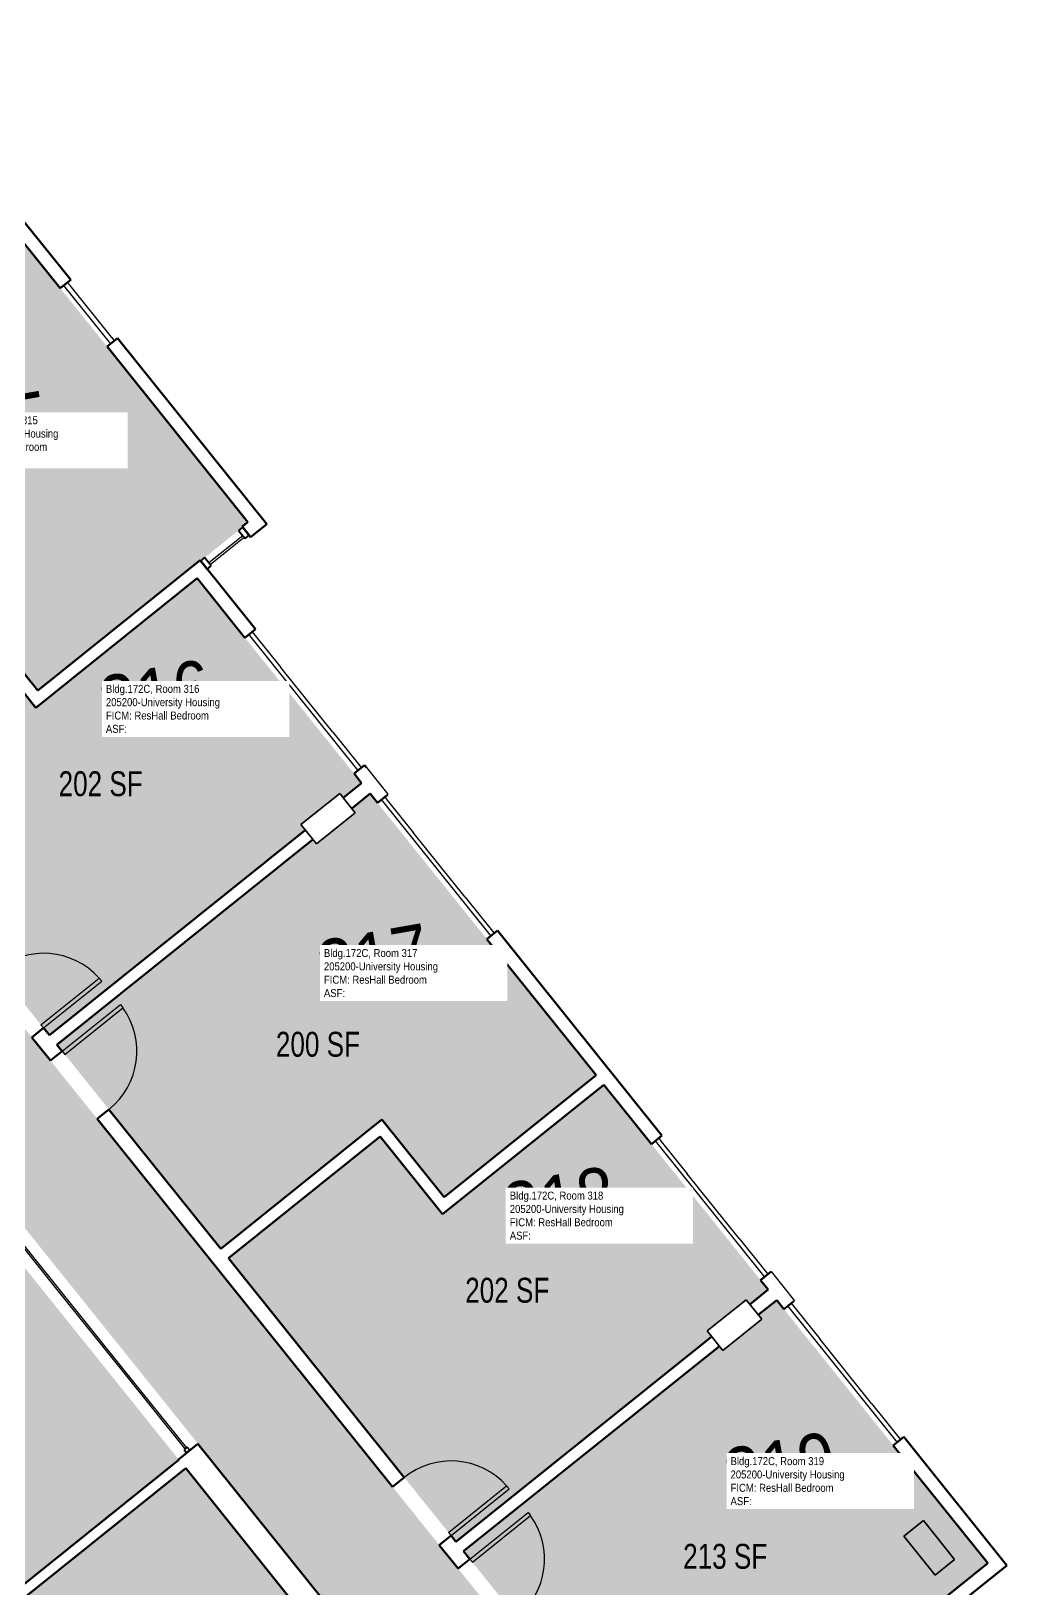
# Model space of a CAD drawing. Header units: inches. Extents: x 69235346 to 69237503, y 27657583 to 27660092.
# Drawn here: x 69237033 to 69237503, y 27658128 to 27658879 of the extents above; entities that cross this region are included whole.
import ezdxf
from ezdxf.enums import TextEntityAlignment as Align

# ---------------------------------------------------------------- set-up
doc = ezdxf.new("R2010")
doc.units = ezdxf.units.IN
doc.header["$LTSCALE"] = 100
doc.header["$MEASUREMENT"] = 0
for name, color, linetype in [('A-COLS', 5, 'CONTINUOUS'), ('A-DOOR', 2, 'CONTINUOUS'), ('A-GLAZ', 1, 'CONTINUOUS'), ('A-IDEN-RNUM', 7, 'CONTINUOUS'), ('A-IDEN-SNUM', 4, 'CONTINUOUS'), ('A-IDEN-VNUM', 4, 'CONTINUOUS'), ('A-WALL', 5, 'CONTINUOUS'), ('AREA-TEXT', 3, 'CONTINUOUS'), ('Rooms-Category-Color', 7, 'CONTINUOUS'), ('Rooms-College-Color', 7, 'CONTINUOUS'), ('Rooms-Department-Color', 7, 'CONTINUOUS'), ('Rooms-Division-Color', 7, 'CONTINUOUS'), ('Rooms-Information', 7, 'CONTINUOUS')]:
    doc.layers.add(name, color=color, linetype=linetype)
doc.styles.add('CP_AREA', font='arial.ttf', dxfattribs={"height": 15})
doc.styles.add('CP_ROOMSNUMBER', font='arial.ttf', dxfattribs={"height": 1})
doc.styles.add('CP_ROOMVNUMBER', font='arial.ttf', dxfattribs={"width": 0.85, "height": 0.075})

# ---------------------------------------------------------------- blocks, each defined once
blk = doc.blocks.new('08_Single-Flush - 08_Single-Flush_3_-0_ x 7_-0_-5597139-LEVEL 3')
at = {"layer": 'A-DOOR', "color": 7}
for p, q in [((16, -3.62), (16, -39.57)), ((18, -3.62), (16, -3.62)), ((18, -3.62), (18, -39.57)), ((18, -39.57), (16, -39.57))]:
    blk.add_line(p, q, dxfattribs=at)
at = {"layer": 'A-DOOR', "lineweight": 25}
blk.add_arc((18, -3.62), 36, 180, 266.81526, dxfattribs=at)
blk = doc.blocks.new('08_Single-Flush - 08_Single-Flush_3_-0_ x 7_-0_-5597140-LEVEL 3')
at = {"layer": 'A-DOOR', "color": 7}
for p, q in [((16, 3.62), (16, 39.57)), ((18, 39.57), (16, 39.57)), ((18, 3.62), (18, 39.57)), ((18, 3.62), (16, 3.62))]:
    blk.add_line(p, q, dxfattribs=at)
at = {"layer": 'A-DOOR', "lineweight": 25}
blk.add_arc((18, 3.62), 36, 93.18474, 180, dxfattribs=at)

msp = doc.modelspace()

# ---------------------------------------------------------------- hatches: boundary and pattern name
at = {"layer": 'Rooms-Category-Color', "true_color": 0xadadad}
msp.add_hatch(color=253, dxfattribs=at).paths.add_polyline_path([(69236995.11, 27657829.31), (69236861.69, 27657995.6), (69236917.84, 27658040.65), (69236878.93, 27658089.15), (69236822.77, 27658044.09), (69236742.83, 27658143.73), (69236742.36, 27658143.35), (69236734.85, 27658152.71), (69236740, 27658156.84), (69236982.58, 27658351.47), (69236987.36, 27658355.31), (69236994.87, 27658345.95), (69236994.77, 27658345.87), (69237110.06, 27658202.18), (69237113.38, 27658198.03), (69237113.38, 27658198.03), (69237115.26, 27658195.69), (69237237.99, 27658042.73), (69237247.04, 27658031.45), (69237293.95, 27658069.09), (69237273.26, 27658094.85), (69237273.28, 27658094.86), (69237233.96, 27658143.87), (69237120.61, 27658285.14), (69237038.01, 27658388.08), (69236924.66, 27658529.35), (69236841.74, 27658632.7), (69236743.79, 27658754.76), (69236644.11, 27658879), (69236597.3, 27658841.45), (69236605.29, 27658831.49), (69236602.95, 27658829.61), (69236626.88, 27658799.78), (69236629.24, 27658801.67), (69236642.07, 27658785.68), (69236666.06, 27658755.76), (69236666.06, 27658755.76), (69236715.91, 27658693.62), (69236713.57, 27658691.74), (69236737.5, 27658661.91), (69236739.85, 27658663.79), (69236741.56, 27658661.65), (69236741.56, 27658661.65), (69236802.62, 27658585.55), (69236870.14, 27658501.39), (69236870.49, 27658500.95), (69236870.49, 27658500.95), (69236889.91, 27658476.76), (69236929.91, 27658426.9), (69236930.26, 27658426.46), (69236931.92, 27658424.43), (69236949.81, 27658402.13), (69236893.27, 27658356.77), (69236893.27, 27658356.77), (69236754.49, 27658245.42), (69236697.65, 27658199.82), (69236679.74, 27658222.14), (69236677.48, 27658224.96), (69236674.17, 27658229.08), (69236637.77, 27658274.45), (69236618.04, 27658299.04), (69236618.05, 27658299.04), (69236527.25, 27658412.21), (69236491.08, 27658457.29), (69236345.16, 27658639.16), (69236298.32, 27658601.57), (69236398.1, 27658477.21), (69236496.03, 27658355.16), (69236578.96, 27658251.8), (69236691.88, 27658111.07), (69236885.1, 27657870.25), (69236885.14, 27657870.2), (69236887.8, 27657866.89), (69236926.07, 27657819.2), (69236926.07, 27657819.2), (69236932.3, 27657811.43), (69236948.17, 27657791.65)])
at = {"layer": 'Rooms-Category-Color', "true_color": 0x728ef3}
for points in [[(69237036.2, 27658561.08), (69237114.48, 27658623.88), (69237114.71, 27658623.59), (69237134.99, 27658639.86), (69237134.76, 27658640.15), (69237137.49, 27658642.34), (69237028.6, 27658778.06), (69237003.05, 27658757.56), (69236991.65, 27658748.41), (69236993.37, 27658746.27), (69236974.65, 27658731.25), (69236972.54, 27658733.88), (69236849.23, 27658634.94), (69236928.47, 27658536.18), (69237006.16, 27658598.52)], [(69237113.09, 27658615.23), (69237035.3, 27658552.82), (69237005.26, 27658590.26), (69236932.15, 27658531.6), (69237041.82, 27658394.91), (69237165.13, 27658493.84), (69237163.02, 27658496.48), (69237181.74, 27658511.5), (69237183.46, 27658509.35), (69237192.33, 27658516.47), (69237114.6, 27658613.34)], [(69237232.15, 27658316.86), (69237305.36, 27658375.6), (69237196.4, 27658511.4), (69237187.53, 27658504.28), (69237189.25, 27658502.14), (69237173.06, 27658489.15), (69237170.53, 27658487.12), (69237168.81, 27658489.26), (69237045.5, 27658390.33), (69237124.42, 27658291.97), (69237202.11, 27658354.3)], [(69237309.03, 27658371.02), (69237231.25, 27658308.6), (69237201.21, 27658346.04), (69237128.1, 27658287.38), (69237237.77, 27658150.69), (69237361.08, 27658249.63), (69237358.9, 27658252.34), (69237377.62, 27658267.36), (69237379.41, 27658265.13), (69237388.28, 27658272.25)], [(69236985.41, 27658338.36), (69236752.19, 27658151.24), (69236828.85, 27658055.69), (69236879.74, 27658096.53), (69236921.94, 27658043.94), (69237034.77, 27658134.47), (69237034.57, 27658134.72), (69237104.09, 27658190.44)], [(69237340.8, 27658032.05), (69237347.99, 27658023.08), (69237494.13, 27658140.33), (69237392.35, 27658267.18), (69237383.47, 27658260.06), (69237385.13, 27658258), (69237368.94, 27658245.02), (69237366.41, 27658242.98), (69237364.75, 27658245.04), (69237241.45, 27658146.11), (69237278.93, 27658099.4), (69237283.69, 27658103.22), (69237307.5, 27658073.55), (69237307.5, 27658073.55), (69237325.78, 27658050.76), (69237329.67, 27658053.89), (69237344.69, 27658035.17)], [(69237242.64, 27658017.76), (69237240.81, 27658020.04), (69237239.24, 27658021.99), (69237228.63, 27658035.22), (69237107.55, 27658186.13), (69237038.06, 27658130.38), (69236923.18, 27658038.2), (69236874.33, 27657999.01), (69237006.03, 27657834.87), (69237007.6, 27657832.92), (69237009.43, 27657830.64), (69237095, 27657723.99), (69237328.21, 27657911.11)]]:
    msp.add_hatch(color=171, dxfattribs=at).paths.add_polyline_path(points)
at = {"layer": 'Rooms-College-Color', "true_color": 0xadadad}
for points in [[(69236995.11, 27657829.31), (69236861.69, 27657995.6), (69236917.84, 27658040.65), (69236878.93, 27658089.15), (69236822.77, 27658044.09), (69236742.83, 27658143.73), (69236742.36, 27658143.35), (69236734.85, 27658152.71), (69236740, 27658156.84), (69236982.58, 27658351.47), (69236987.36, 27658355.31), (69236994.87, 27658345.95), (69236994.77, 27658345.87), (69237110.06, 27658202.18), (69237113.38, 27658198.03), (69237113.38, 27658198.03), (69237115.26, 27658195.69), (69237237.99, 27658042.73), (69237247.04, 27658031.45), (69237293.95, 27658069.09), (69237273.26, 27658094.85), (69237273.28, 27658094.86), (69237233.96, 27658143.87), (69237120.61, 27658285.14), (69237038.01, 27658388.08), (69236924.66, 27658529.35), (69236841.74, 27658632.7), (69236743.79, 27658754.76), (69236644.11, 27658879), (69236597.3, 27658841.45), (69236605.29, 27658831.49), (69236602.95, 27658829.61), (69236626.88, 27658799.78), (69236629.24, 27658801.67), (69236642.07, 27658785.68), (69236666.06, 27658755.76), (69236666.06, 27658755.76), (69236715.91, 27658693.62), (69236713.57, 27658691.74), (69236737.5, 27658661.91), (69236739.85, 27658663.79), (69236741.56, 27658661.65), (69236741.56, 27658661.65), (69236802.62, 27658585.55), (69236870.14, 27658501.39), (69236870.49, 27658500.95), (69236870.49, 27658500.95), (69236889.91, 27658476.76), (69236929.91, 27658426.9), (69236930.26, 27658426.46), (69236931.92, 27658424.43), (69236949.81, 27658402.13), (69236893.27, 27658356.77), (69236893.27, 27658356.77), (69236754.49, 27658245.42), (69236697.65, 27658199.82), (69236679.74, 27658222.14), (69236677.48, 27658224.96), (69236674.17, 27658229.08), (69236637.77, 27658274.45), (69236618.04, 27658299.04), (69236618.05, 27658299.04), (69236527.25, 27658412.21), (69236491.08, 27658457.29), (69236345.16, 27658639.16), (69236298.32, 27658601.57), (69236398.1, 27658477.21), (69236496.03, 27658355.16), (69236578.96, 27658251.8), (69236691.88, 27658111.07), (69236885.1, 27657870.25), (69236885.14, 27657870.2), (69236887.8, 27657866.89), (69236926.07, 27657819.2), (69236926.07, 27657819.2), (69236932.3, 27657811.43), (69236948.17, 27657791.65)], [(69237036.2, 27658561.08), (69237114.48, 27658623.88), (69237114.71, 27658623.59), (69237134.99, 27658639.86), (69237134.76, 27658640.15), (69237137.49, 27658642.34), (69237028.6, 27658778.06), (69237003.05, 27658757.56), (69236991.65, 27658748.41), (69236993.37, 27658746.27), (69236974.65, 27658731.25), (69236972.54, 27658733.88), (69236849.23, 27658634.94), (69236928.47, 27658536.18), (69237006.16, 27658598.52)], [(69237113.09, 27658615.23), (69237035.3, 27658552.82), (69237005.26, 27658590.26), (69236932.15, 27658531.6), (69237041.82, 27658394.91), (69237165.13, 27658493.84), (69237163.02, 27658496.48), (69237181.74, 27658511.5), (69237183.46, 27658509.35), (69237192.33, 27658516.47), (69237114.6, 27658613.34)], [(69237232.15, 27658316.86), (69237305.36, 27658375.6), (69237196.4, 27658511.4), (69237187.53, 27658504.28), (69237189.25, 27658502.14), (69237173.06, 27658489.15), (69237170.53, 27658487.12), (69237168.81, 27658489.26), (69237045.5, 27658390.33), (69237124.42, 27658291.97), (69237202.11, 27658354.3)], [(69237309.03, 27658371.02), (69237231.25, 27658308.6), (69237201.21, 27658346.04), (69237128.1, 27658287.38), (69237237.77, 27658150.69), (69237361.08, 27658249.63), (69237358.9, 27658252.34), (69237377.62, 27658267.36), (69237379.41, 27658265.13), (69237388.28, 27658272.25)], [(69236985.41, 27658338.36), (69236752.19, 27658151.24), (69236828.85, 27658055.69), (69236879.74, 27658096.53), (69236921.94, 27658043.94), (69237034.77, 27658134.47), (69237034.57, 27658134.72), (69237104.09, 27658190.44)], [(69237340.8, 27658032.05), (69237347.99, 27658023.08), (69237494.13, 27658140.33), (69237392.35, 27658267.18), (69237383.47, 27658260.06), (69237385.13, 27658258), (69237368.94, 27658245.02), (69237366.41, 27658242.98), (69237364.75, 27658245.04), (69237241.45, 27658146.11), (69237278.93, 27658099.4), (69237283.69, 27658103.22), (69237307.5, 27658073.55), (69237307.5, 27658073.55), (69237325.78, 27658050.76), (69237329.67, 27658053.89), (69237344.69, 27658035.17)], [(69237242.64, 27658017.76), (69237240.81, 27658020.04), (69237239.24, 27658021.99), (69237228.63, 27658035.22), (69237107.55, 27658186.13), (69237038.06, 27658130.38), (69236923.18, 27658038.2), (69236874.33, 27657999.01), (69237006.03, 27657834.87), (69237007.6, 27657832.92), (69237009.43, 27657830.64), (69237095, 27657723.99), (69237328.21, 27657911.11)]]:
    msp.add_hatch(color=253, dxfattribs=at).paths.add_polyline_path(points)
at = {"layer": 'Rooms-Department-Color', "true_color": 0xacacac}
msp.add_hatch(color=253, dxfattribs=at).paths.add_polyline_path([(69236995.11, 27657829.31), (69236861.69, 27657995.6), (69236917.84, 27658040.65), (69236878.93, 27658089.15), (69236822.77, 27658044.09), (69236742.83, 27658143.73), (69236742.36, 27658143.35), (69236734.85, 27658152.71), (69236740, 27658156.84), (69236982.58, 27658351.47), (69236987.36, 27658355.31), (69236994.87, 27658345.95), (69236994.77, 27658345.87), (69237110.06, 27658202.18), (69237113.38, 27658198.03), (69237113.38, 27658198.03), (69237115.26, 27658195.69), (69237237.99, 27658042.73), (69237247.04, 27658031.45), (69237293.95, 27658069.09), (69237273.26, 27658094.85), (69237273.28, 27658094.86), (69237233.96, 27658143.87), (69237120.61, 27658285.14), (69237038.01, 27658388.08), (69236924.66, 27658529.35), (69236841.74, 27658632.7), (69236743.79, 27658754.76), (69236644.11, 27658879), (69236597.3, 27658841.45), (69236605.29, 27658831.49), (69236602.95, 27658829.61), (69236626.88, 27658799.78), (69236629.24, 27658801.67), (69236642.07, 27658785.68), (69236666.06, 27658755.76), (69236666.06, 27658755.76), (69236715.91, 27658693.62), (69236713.57, 27658691.74), (69236737.5, 27658661.91), (69236739.85, 27658663.79), (69236741.56, 27658661.65), (69236741.56, 27658661.65), (69236802.62, 27658585.55), (69236870.14, 27658501.39), (69236870.49, 27658500.95), (69236870.49, 27658500.95), (69236889.91, 27658476.76), (69236929.91, 27658426.9), (69236930.26, 27658426.46), (69236931.92, 27658424.43), (69236949.81, 27658402.13), (69236893.27, 27658356.77), (69236893.27, 27658356.77), (69236754.49, 27658245.42), (69236697.65, 27658199.82), (69236679.74, 27658222.14), (69236677.48, 27658224.96), (69236674.17, 27658229.08), (69236637.77, 27658274.45), (69236618.04, 27658299.04), (69236618.05, 27658299.04), (69236527.25, 27658412.21), (69236491.08, 27658457.29), (69236345.16, 27658639.16), (69236298.32, 27658601.57), (69236398.1, 27658477.21), (69236496.03, 27658355.16), (69236578.96, 27658251.8), (69236691.88, 27658111.07), (69236885.1, 27657870.25), (69236885.14, 27657870.2), (69236887.8, 27657866.89), (69236926.07, 27657819.2), (69236926.07, 27657819.2), (69236932.3, 27657811.43), (69236948.17, 27657791.65)])
at = {"layer": 'Rooms-Department-Color', "true_color": 0x604aed}
for points in [[(69237036.2, 27658561.08), (69237114.48, 27658623.88), (69237114.71, 27658623.59), (69237134.99, 27658639.86), (69237134.76, 27658640.15), (69237137.49, 27658642.34), (69237028.6, 27658778.06), (69237003.05, 27658757.56), (69236991.65, 27658748.41), (69236993.37, 27658746.27), (69236974.65, 27658731.25), (69236972.54, 27658733.88), (69236849.23, 27658634.94), (69236928.47, 27658536.18), (69237006.16, 27658598.52)], [(69237113.09, 27658615.23), (69237035.3, 27658552.82), (69237005.26, 27658590.26), (69236932.15, 27658531.6), (69237041.82, 27658394.91), (69237165.13, 27658493.84), (69237163.02, 27658496.48), (69237181.74, 27658511.5), (69237183.46, 27658509.35), (69237192.33, 27658516.47), (69237114.6, 27658613.34)], [(69237232.15, 27658316.86), (69237305.36, 27658375.6), (69237196.4, 27658511.4), (69237187.53, 27658504.28), (69237189.25, 27658502.14), (69237173.06, 27658489.15), (69237170.53, 27658487.12), (69237168.81, 27658489.26), (69237045.5, 27658390.33), (69237124.42, 27658291.97), (69237202.11, 27658354.3)], [(69237309.03, 27658371.02), (69237231.25, 27658308.6), (69237201.21, 27658346.04), (69237128.1, 27658287.38), (69237237.77, 27658150.69), (69237361.08, 27658249.63), (69237358.9, 27658252.34), (69237377.62, 27658267.36), (69237379.41, 27658265.13), (69237388.28, 27658272.25)], [(69236985.41, 27658338.36), (69236752.19, 27658151.24), (69236828.85, 27658055.69), (69236879.74, 27658096.53), (69236921.94, 27658043.94), (69237034.77, 27658134.47), (69237034.57, 27658134.72), (69237104.09, 27658190.44)], [(69237340.8, 27658032.05), (69237347.99, 27658023.08), (69237494.13, 27658140.33), (69237392.35, 27658267.18), (69237383.47, 27658260.06), (69237385.13, 27658258), (69237368.94, 27658245.02), (69237366.41, 27658242.98), (69237364.75, 27658245.04), (69237241.45, 27658146.11), (69237278.93, 27658099.4), (69237283.69, 27658103.22), (69237307.5, 27658073.55), (69237307.5, 27658073.55), (69237325.78, 27658050.76), (69237329.67, 27658053.89), (69237344.69, 27658035.17)], [(69237242.64, 27658017.76), (69237240.81, 27658020.04), (69237239.24, 27658021.99), (69237228.63, 27658035.22), (69237107.55, 27658186.13), (69237038.06, 27658130.38), (69236923.18, 27658038.2), (69236874.33, 27657999.01), (69237006.03, 27657834.87), (69237007.6, 27657832.92), (69237009.43, 27657830.64), (69237095, 27657723.99), (69237328.21, 27657911.11)]]:
    msp.add_hatch(color=173, dxfattribs=at).paths.add_polyline_path(points)
at = {"layer": 'Rooms-Division-Color', "true_color": 0xadadad}
msp.add_hatch(color=253, dxfattribs=at).paths.add_polyline_path([(69236995.11, 27657829.31), (69236861.69, 27657995.6), (69236917.84, 27658040.65), (69236878.93, 27658089.15), (69236822.77, 27658044.09), (69236742.83, 27658143.73), (69236742.36, 27658143.35), (69236734.85, 27658152.71), (69236740, 27658156.84), (69236982.58, 27658351.47), (69236987.36, 27658355.31), (69236994.87, 27658345.95), (69236994.77, 27658345.87), (69237110.06, 27658202.18), (69237113.38, 27658198.03), (69237113.38, 27658198.03), (69237115.26, 27658195.69), (69237237.99, 27658042.73), (69237247.04, 27658031.45), (69237293.95, 27658069.09), (69237273.26, 27658094.85), (69237273.28, 27658094.86), (69237233.96, 27658143.87), (69237120.61, 27658285.14), (69237038.01, 27658388.08), (69236924.66, 27658529.35), (69236841.74, 27658632.7), (69236743.79, 27658754.76), (69236644.11, 27658879), (69236597.3, 27658841.45), (69236605.29, 27658831.49), (69236602.95, 27658829.61), (69236626.88, 27658799.78), (69236629.24, 27658801.67), (69236642.07, 27658785.68), (69236666.06, 27658755.76), (69236666.06, 27658755.76), (69236715.91, 27658693.62), (69236713.57, 27658691.74), (69236737.5, 27658661.91), (69236739.85, 27658663.79), (69236741.56, 27658661.65), (69236741.56, 27658661.65), (69236802.62, 27658585.55), (69236870.14, 27658501.39), (69236870.49, 27658500.95), (69236870.49, 27658500.95), (69236889.91, 27658476.76), (69236929.91, 27658426.9), (69236930.26, 27658426.46), (69236931.92, 27658424.43), (69236949.81, 27658402.13), (69236893.27, 27658356.77), (69236893.27, 27658356.77), (69236754.49, 27658245.42), (69236697.65, 27658199.82), (69236679.74, 27658222.14), (69236677.48, 27658224.96), (69236674.17, 27658229.08), (69236637.77, 27658274.45), (69236618.04, 27658299.04), (69236618.05, 27658299.04), (69236527.25, 27658412.21), (69236491.08, 27658457.29), (69236345.16, 27658639.16), (69236298.32, 27658601.57), (69236398.1, 27658477.21), (69236496.03, 27658355.16), (69236578.96, 27658251.8), (69236691.88, 27658111.07), (69236885.1, 27657870.25), (69236885.14, 27657870.2), (69236887.8, 27657866.89), (69236926.07, 27657819.2), (69236926.07, 27657819.2), (69236932.3, 27657811.43), (69236948.17, 27657791.65)])
at = {"layer": 'Rooms-Division-Color', "true_color": 0x604aed}
for points in [[(69237036.2, 27658561.08), (69237114.48, 27658623.88), (69237114.71, 27658623.59), (69237134.99, 27658639.86), (69237134.76, 27658640.15), (69237137.49, 27658642.34), (69237028.6, 27658778.06), (69237003.05, 27658757.56), (69236991.65, 27658748.41), (69236993.37, 27658746.27), (69236974.65, 27658731.25), (69236972.54, 27658733.88), (69236849.23, 27658634.94), (69236928.47, 27658536.18), (69237006.16, 27658598.52)], [(69237113.09, 27658615.23), (69237035.3, 27658552.82), (69237005.26, 27658590.26), (69236932.15, 27658531.6), (69237041.82, 27658394.91), (69237165.13, 27658493.84), (69237163.02, 27658496.48), (69237181.74, 27658511.5), (69237183.46, 27658509.35), (69237192.33, 27658516.47), (69237114.6, 27658613.34)], [(69237232.15, 27658316.86), (69237305.36, 27658375.6), (69237196.4, 27658511.4), (69237187.53, 27658504.28), (69237189.25, 27658502.14), (69237173.06, 27658489.15), (69237170.53, 27658487.12), (69237168.81, 27658489.26), (69237045.5, 27658390.33), (69237124.42, 27658291.97), (69237202.11, 27658354.3)], [(69237309.03, 27658371.02), (69237231.25, 27658308.6), (69237201.21, 27658346.04), (69237128.1, 27658287.38), (69237237.77, 27658150.69), (69237361.08, 27658249.63), (69237358.9, 27658252.34), (69237377.62, 27658267.36), (69237379.41, 27658265.13), (69237388.28, 27658272.25)], [(69236985.41, 27658338.36), (69236752.19, 27658151.24), (69236828.85, 27658055.69), (69236879.74, 27658096.53), (69236921.94, 27658043.94), (69237034.77, 27658134.47), (69237034.57, 27658134.72), (69237104.09, 27658190.44)], [(69237340.8, 27658032.05), (69237347.99, 27658023.08), (69237494.13, 27658140.33), (69237392.35, 27658267.18), (69237383.47, 27658260.06), (69237385.13, 27658258), (69237368.94, 27658245.02), (69237366.41, 27658242.98), (69237364.75, 27658245.04), (69237241.45, 27658146.11), (69237278.93, 27658099.4), (69237283.69, 27658103.22), (69237307.5, 27658073.55), (69237307.5, 27658073.55), (69237325.78, 27658050.76), (69237329.67, 27658053.89), (69237344.69, 27658035.17)], [(69237242.64, 27658017.76), (69237240.81, 27658020.04), (69237239.24, 27658021.99), (69237228.63, 27658035.22), (69237107.55, 27658186.13), (69237038.06, 27658130.38), (69236923.18, 27658038.2), (69236874.33, 27657999.01), (69237006.03, 27657834.87), (69237007.6, 27657832.92), (69237009.43, 27657830.64), (69237095, 27657723.99), (69237328.21, 27657911.11)]]:
    msp.add_hatch(color=173, dxfattribs=at).paths.add_polyline_path(points)

# ---------------------------------------------------------------- linework, layer by layer
at = {"layer": 'A-COLS', "lineweight": 35}
for p, q in [((69237163.02, 27658496.48), (69237181.74, 27658511.5)), ((69237181.74, 27658511.5), (69237189.25, 27658502.14)), ((69237189.25, 27658502.14), (69237170.53, 27658487.12)), ((69237170.53, 27658487.12), (69237163.02, 27658496.48)), ((69237358.9, 27658252.34), (69237377.62, 27658267.36)), ((69237377.62, 27658267.36), (69237385.13, 27658258)), ((69237385.13, 27658258), (69237366.41, 27658242.98)), ((69237366.41, 27658242.98), (69237358.9, 27658252.34)), ((69237453.68, 27658153.39), (69237463.04, 27658160.9)), ((69237463.04, 27658160.9), (69237478.06, 27658142.18)), ((69237468.7, 27658134.67), (69237453.68, 27658153.39)), ((69237478.06, 27658142.18), (69237468.7, 27658134.67))]:
    msp.add_line(p, q, dxfattribs=at)
at = {"layer": 'A-GLAZ'}
for p, q in [((69237050.57, 27658757.86), (69237051.82, 27658756.3)), ((69237071.38, 27658728.33), (69237048.82, 27658756.45)), ((69237071.86, 27658731.33), (69237051.82, 27658756.3)), ((69237071.86, 27658731.33), (69237073.11, 27658729.77)), ((69237135.08, 27658635.76), (69237118.7, 27658622.62)), ((69237119.32, 27658621.84), (69237135.7, 27658634.98)), ((69237135.7, 27658634.98), (69237135.08, 27658635.76)), ((69237118.7, 27658622.62), (69237119.32, 27658621.84)), ((69237138.45, 27658587.62), (69237138.05, 27658588.12)), ((69237190.62, 27658522.6), (69237138.45, 27658587.62)), ((69237139.61, 27658589.37), (69237140.86, 27658587.81)), ((69237140.86, 27658587.81), (69237153.38, 27658572.21)), ((69237178.41, 27658541.01), (69237153.38, 27658572.21)), ((69237178.41, 27658541.01), (69237190.93, 27658525.41)), ((69237190.93, 27658525.41), (69237192.18, 27658523.85)), ((69237203.44, 27658509.81), (69237204.69, 27658508.25)), ((69237254.2, 27658443.35), (69237201.88, 27658508.56)), ((69237204.69, 27658508.25), (69237217.21, 27658492.65)), ((69237242.24, 27658461.45), (69237217.21, 27658492.65)), ((69237242.24, 27658461.45), (69237254.76, 27658445.85)), ((69237254.61, 27658442.85), (69237254.2, 27658443.35)), ((69237254.76, 27658445.85), (69237256.17, 27658444.1)), ((69237335.49, 27658345.24), (69237336.74, 27658343.68)), ((69237386.17, 27658278.87), (69237333.93, 27658343.99)), ((69237336.74, 27658343.68), (69237349.26, 27658328.08)), ((69237374.29, 27658296.88), (69237349.26, 27658328.08)), ((69237015.97, 27658309.06), (69237045.94, 27658271.71)), ((69237046.72, 27658272.33), (69237016.75, 27658309.68)), ((69237374.29, 27658296.88), (69237386.8, 27658281.28)), ((69237386.5, 27658278.47), (69237386.17, 27658278.87)), ((69237386.8, 27658281.28), (69237388.06, 27658279.72)), ((69237045.94, 27658271.71), (69237077.16, 27658232.79)), ((69237077.94, 27658233.42), (69237046.72, 27658272.33)), ((69237450.01, 27658199.31), (69237397.76, 27658264.43)), ((69237399.32, 27658265.68), (69237400.57, 27658264.12)), ((69237400.57, 27658264.12), (69237413.09, 27658248.52)), ((69237438.12, 27658217.32), (69237413.09, 27658248.52)), ((69237077.16, 27658232.79), (69237107.13, 27658195.44)), ((69237107.91, 27658196.07), (69237077.94, 27658233.42)), ((69237438.12, 27658217.32), (69237450.64, 27658201.72)), ((69237450.64, 27658201.72), (69237452.05, 27658199.97)), ((69237107.13, 27658195.44), (69237107.91, 27658196.07)), ((69237450.49, 27658198.72), (69237450.01, 27658199.31))]:
    msp.add_line(p, q, dxfattribs=at)
at = {"layer": 'A-GLAZ', "lineweight": 40, "extrusion": (0, 0, -1)}
for p, q in [((69237134.99, 27658639.86), (69237133.04, 27658638.3)), ((69237133.04, 27658638.3), (69237136.17, 27658634.4)), ((69237138.12, 27658635.96), (69237134.99, 27658639.86)), ((69237136.17, 27658634.4), (69237138.12, 27658635.96)), ((69237108.3, 27658196.38), (69237106.74, 27658195.13)), ((69237106.74, 27658195.13), (69237107.99, 27658193.57)), ((69237107.99, 27658193.57), (69237109.55, 27658194.82)), ((69237109.55, 27658194.82), (69237108.3, 27658196.38))]:
    msp.add_line(p, q, dxfattribs=at)
at = {"layer": 'A-GLAZ', "lineweight": 40}
for p, q in [((69237116.66, 27658625.16), (69237114.71, 27658623.59)), ((69237114.71, 27658623.59), (69237117.84, 27658619.69)), ((69237119.79, 27658621.26), (69237116.66, 27658625.16)), ((69237117.84, 27658619.69), (69237119.79, 27658621.26))]:
    msp.add_line(p, q, dxfattribs=at)
at = {"layer": 'A-WALL', "lineweight": 50}
for p, q in [((69237052.13, 27658759.11), (69237029.6, 27658787.2)), ((69237028.6, 27658778.06), (69237047.06, 27658755.05)), ((69237047.06, 27658755.05), (69237052.13, 27658759.11)), ((69237074.67, 27658731.03), (69237069.64, 27658726.91)), ((69237146.63, 27658641.34), (69237074.67, 27658731.03)), ((69237069.64, 27658726.91), (69237137.49, 27658642.34)), ((69237137.49, 27658642.34), (69237134.76, 27658640.15)), ((69237134.76, 27658640.15), (69237138.83, 27658635.08)), ((69237138.83, 27658635.08), (69237146.63, 27658641.34)), ((69237114.48, 27658623.88), (69237036.2, 27658561.08)), ((69237141.17, 27658590.62), (69237114.48, 27658623.88)), ((69237035.3, 27658552.82), (69237113.09, 27658615.23)), ((69237113.09, 27658615.23), (69237136.1, 27658586.55)), ((69237036.2, 27658561.08), (69237006.16, 27658598.52)), ((69237005.26, 27658590.26), (69237035.3, 27658552.82)), ((69237136.1, 27658586.55), (69237141.17, 27658590.62)), ((69237193.74, 27658525.1), (69237188.67, 27658521.03)), ((69237194.6, 27658524.03), (69237193.74, 27658525.1)), ((69237188.67, 27658521.03), (69237192.33, 27658516.47)), ((69237192.33, 27658516.47), (69237183.46, 27658509.35)), ((69237187.53, 27658504.28), (69237196.4, 27658511.4)), ((69237196.4, 27658511.4), (69237199.93, 27658507)), ((69237199.93, 27658507), (69237204.56, 27658510.71)), ((69237165.13, 27658493.84), (69237041.82, 27658394.91)), ((69237045.5, 27658390.33), (69237168.81, 27658489.26)), ((69237257.73, 27658445.35), (69237252.66, 27658441.28)), ((69237337.05, 27658346.49), (69237257.73, 27658445.35)), ((69237252.66, 27658441.28), (69237305.36, 27658375.6)), ((69237039, 27658398.43), (69237033.34, 27658393.89)), ((69237041.82, 27658394.91), (69237039, 27658398.43)), ((69237033.34, 27658393.89), (69237042.35, 27658382.67)), ((69237048, 27658387.21), (69237045.5, 27658390.33)), ((69237042.35, 27658382.67), (69237048, 27658387.21)), ((69237305.36, 27658375.6), (69237232.15, 27658316.86)), ((69237231.25, 27658308.6), (69237309.03, 27658371.02)), ((69237309.03, 27658371.02), (69237331.98, 27658342.42)), ((69237070.53, 27658359.13), (69237064.88, 27658354.59)), ((69237124.42, 27658291.97), (69237070.53, 27658359.13)), ((69237064.88, 27658354.59), (69237207.21, 27658177.2)), ((69237202.11, 27658354.3), (69237124.42, 27658291.97)), ((69237232.15, 27658316.86), (69237202.11, 27658354.3)), ((69237128.1, 27658287.38), (69237201.21, 27658346.04)), ((69237201.21, 27658346.04), (69237231.25, 27658308.6)), ((69237331.98, 27658342.42), (69237337.05, 27658346.49)), ((69237212.87, 27658181.73), (69237128.1, 27658287.38)), ((69237389.62, 27658280.97), (69237384.55, 27658276.9)), ((69237384.55, 27658276.9), (69237388.28, 27658272.25)), ((69237388.28, 27658272.25), (69237379.41, 27658265.13)), ((69237383.47, 27658260.06), (69237392.35, 27658267.18)), ((69237392.35, 27658267.18), (69237395.81, 27658262.86)), ((69237395.81, 27658262.86), (69237400.44, 27658266.58)), ((69237361.08, 27658249.63), (69237237.77, 27658150.69)), ((69237241.45, 27658146.11), (69237364.75, 27658245.04)), ((69237113.45, 27658197.95), (69237104.09, 27658190.44)), ((69237250.17, 27658027.55), (69237113.45, 27658197.95)), ((69237453.61, 27658201.22), (69237448.54, 27658197.15)), ((69237448.54, 27658197.15), (69237494.13, 27658140.33)), ((69237503.27, 27658139.33), (69237453.61, 27658201.22)), ((69237104.26, 27658190.23), (69236921.94, 27658043.94)), ((69237104.09, 27658190.44), (69237104.26, 27658190.23)), ((69236905.53, 27658024.04), (69237107.55, 27658186.13)), ((69237107.55, 27658186.13), (69237344.95, 27657890.24)), ((69237207.21, 27658177.2), (69237212.87, 27658181.73)), ((69237235.4, 27658153.66), (69237229.74, 27658149.12)), ((69237229.74, 27658149.12), (69237238.82, 27658137.81)), ((69237237.77, 27658150.69), (69237235.4, 27658153.66)), ((69237238.82, 27658137.81), (69237244.47, 27658142.35)), ((69237244.47, 27658142.35), (69237241.45, 27658146.11)), ((69237494.13, 27658140.33), (69237347.99, 27658023.08)), ((69237447.64, 27658094.7), (69237503.27, 27658139.33))]:
    msp.add_line(p, q, dxfattribs=at)
at = {"layer": 'A-WALL'}
for p, q in [((69237194.6, 27658524.03), (69237205, 27658511.06)), ((69237205, 27658511.06), (69237204.56, 27658510.71)), ((69237389.62, 27658280.97), (69237400.88, 27658266.93)), ((69237400.88, 27658266.93), (69237400.44, 27658266.58))]:
    msp.add_line(p, q, dxfattribs=at)

# ---------------------------------------------------------------- block references
at = {"layer": 'A-DOOR'}
for name, p, rotation in [('08_Single-Flush - 08_Single-Flush_3_-0_ x 7_-0_-5597140-LEVEL 3', (69237024.91, 27658410.2), 308.7424551737427), ('08_Single-Flush - 08_Single-Flush_3_-0_ x 7_-0_-5597139-LEVEL 3', (69237056.44, 27658370.9), 128.7424551737427), ('08_Single-Flush - 08_Single-Flush_3_-0_ x 7_-0_-5597140-LEVEL 3', (69237221.31, 27658165.43), 308.7424551737427), ('08_Single-Flush - 08_Single-Flush_3_-0_ x 7_-0_-5597139-LEVEL 3', (69237252.91, 27658126.04), 128.7424551737427)]:
    msp.add_blockref(name, p, dxfattribs=dict(at, rotation=rotation))

# ---------------------------------------------------------------- texts
at = {"layer": 'A-IDEN-RNUM', "style": 'CP_ROOMSNUMBER'}
for s, p in [('0316-00', (69237087.27, 27658552.84)), ('0317-00', (69237192.35, 27658425.47)), ('0318-00', (69237281.92, 27658308.53)), ('0319-00', (69237388.31, 27658180.51))]:
    msp.add_text(s, height=1, dxfattribs=at).set_placement(p)
at = {"layer": 'A-IDEN-SNUM', "style": 'CP_ROOMSNUMBER'}
for s, p in [('172C031600', (69237087.35, 27658552.83)), ('172C031700', (69237192.43, 27658425.46)), ('172C031800', (69237282, 27658308.52)), ('172C031900', (69237388.4, 27658180.5))]:
    msp.add_text(s, height=1, dxfattribs=at).set_placement(p)
at = {"layer": 'A-IDEN-VNUM', "style": 'CP_ROOMVNUMBER', "width": 0.85}
for s, p in [('315', (69236991.19, 27658670.15)), ('316', (69237069.08, 27658540.64)), ('317', (69237174.15, 27658413.27)), ('318', (69237263.73, 27658296.32)), ('319', (69237370.12, 27658168.3))]:
    msp.add_text(s, height=27, rotation=9.9791, dxfattribs=at).set_placement(p)
at = {"layer": 'AREA-TEXT', "style": 'CP_AREA', "width": 0.75}
for s, p in [('202 SF', (69237066.55, 27658516.17)), ('200 SF', (69237171.27, 27658390.55)), ('202 SF', (69237262.5, 27658271.96)), ('213 SF', (69237367.54, 27658143.68))]:
    msp.add_text(s, height=12, dxfattribs=at).set_placement(p, align=Align.MIDDLE_CENTER)

# ---------------------------------------------------------------- next in the draw order: texts
at = {"layer": 'Rooms-Information', "char_height": 3.8571, "width": 86.4, "attachment_point": 7, "style": 'CP_ROOMVNUMBER', "bg_fill": 3, "box_fill_scale": 1.5, "bg_fill_color": 256, "bg_fill_true_color": 13158600, "bg_fill_transparency": 0}
for s, insert in [('Bldg.172C, Room 315^M^J205200-University Housing^M^JFICM: ResHall Bedroom^M^JASF: ', (69236991.19, 27658670.15)), ('Bldg.172C, Room 316^M^J205200-University Housing^M^JFICM: ResHall Bedroom^M^JASF: ', (69237069.08, 27658540.64)), ('Bldg.172C, Room 317^M^J205200-University Housing^M^JFICM: ResHall Bedroom^M^JASF: ', (69237174.15, 27658413.27)), ('Bldg.172C, Room 318^M^J205200-University Housing^M^JFICM: ResHall Bedroom^M^JASF: ', (69237263.73, 27658296.32)), ('Bldg.172C, Room 319^M^J205200-University Housing^M^JFICM: ResHall Bedroom^M^JASF: ', (69237370.12, 27658168.3))]:
    msp.add_mtext(s, dxfattribs=dict(at, insert=insert))

doc.saveas('drawing.dxf')
